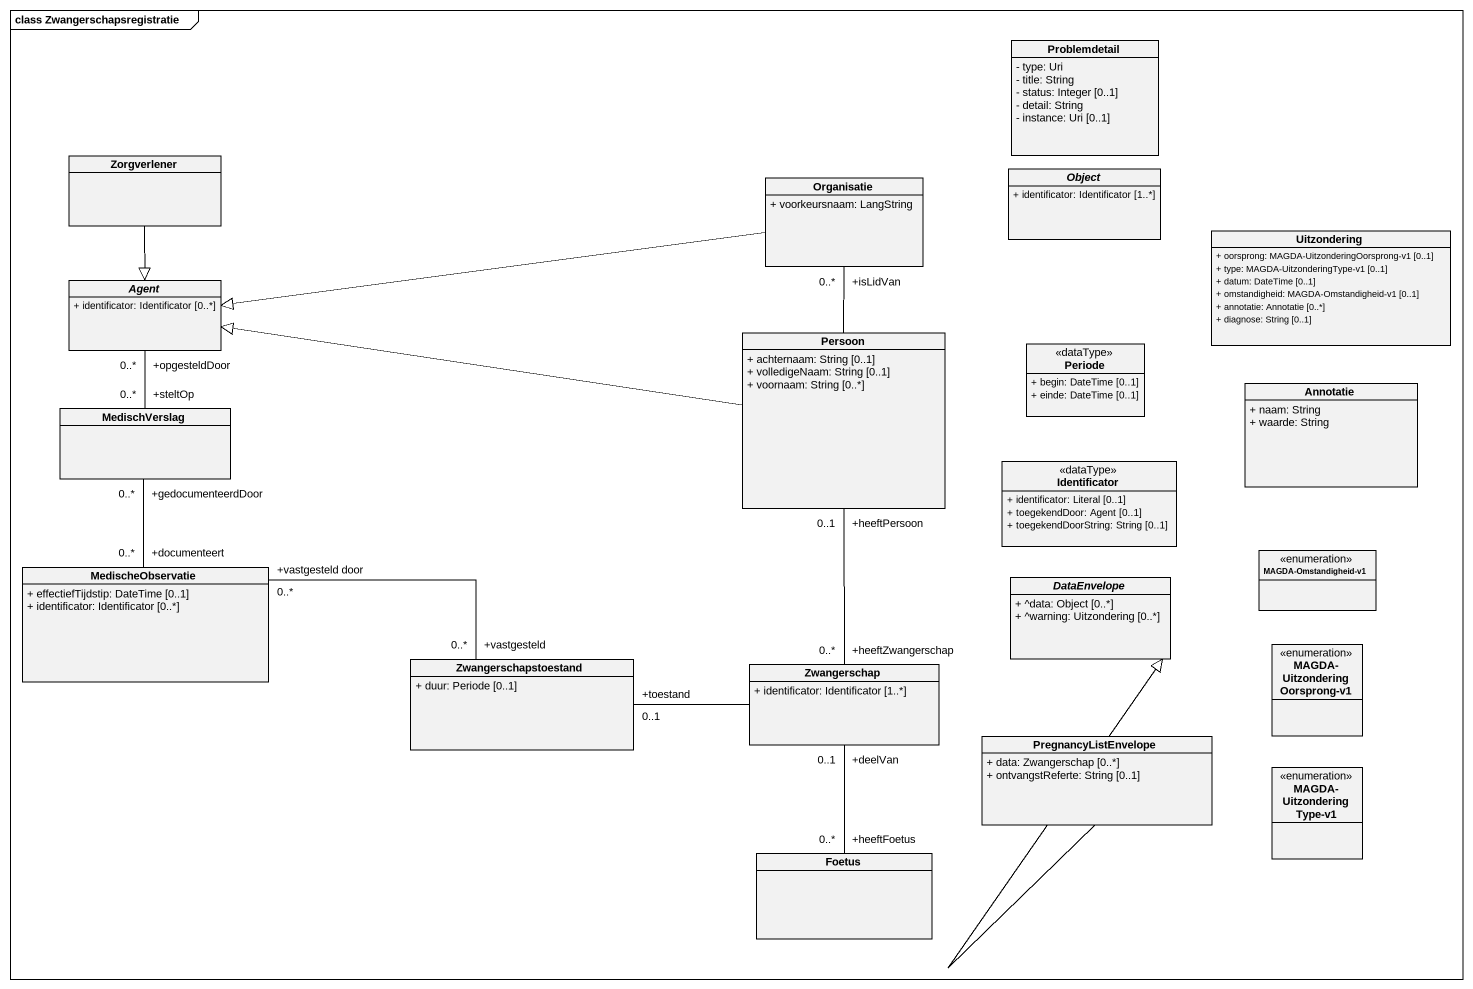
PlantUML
@startuml
mainframe class Zwangerschapsregistratie
hide circle
hide empty members
skinparam classAttributeIconSize 0
class Problemdetail {
  - type: Uri
  - title: String
  - status: Integer [0..1]
  - detail: String
  - instance: Uri [0..1]
}
class Zorgverlener
abstract class "Object" as Object_ {
  + identificator: Identificator [1..*]
}
class Organisatie {
  + voorkeursnaam: LangString
}
class Uitzondering {
  + oorsprong: MAGDA-UitzonderingOorsprong-v1 [0..1]
  + type: MAGDA-UitzonderingType-v1 [0..1]
  + datum: DateTime [0..1]
  + omstandigheid: MAGDA-Omstandigheid-v1 [0..1]
  + annotatie: Annotatie [0..*]
  + diagnose: String [0..1]
}
abstract class "Agent" as Agent_ {
  + identificator: Identificator [0..*]
}
class Persoon {
  + achternaam: String [0..1]
  + volledigeNaam: String [0..1]
  + voornaam: String [0..*]
}
class Periode <<dataType>> {
  + begin: DateTime [0..1]
  + einde: DateTime [0..1]
}
class Annotatie {
  + naam: String
  + waarde: String
}
class MedischVerslag
class Identificator <<dataType>> {
  + identificator: Literal [0..1]
  + toegekendDoor: Agent [0..1]
  + toegekendDoorString: String [0..1]
}
class MedischeObservatie {
  + effectiefTijdstip: DateTime [0..1]
  + identificator: Identificator [0..*]
}
abstract class DataEnvelope {
  + ^data: Object [0..*]
  + ^warning: Uitzondering [0..*]
}
enum "MAGDA-Omstandigheid-v1" as MAGDA_Omstandigheid_v1
class Zwangerschapstoestand {
  + duur: Periode [0..1]
}
class Zwangerschap {
  + identificator: Identificator [1..*]
}
enum "MAGDA-UitzonderingOorsprong-v1" as MAGDA_UitzonderingOorsprong
class PregnancyListEnvelope {
  + data: Zwangerschap [0..*]
  + ontvangstReferte: String [0..1]
}
enum "MAGDA-UitzonderingType-v1" as MAGDA_UitzonderingType_v1
class Foetus
Zorgverlener --|> Agent_
Organisatie -left-|> Agent_
Persoon -up- "+isLidVan\n0..*" Organisatie
Persoon -left-|> Agent_
Persoon "+heeftPersoon\n0..1" -- "+heeftZwangerschap\n0..*" Zwangerschap
MedischVerslag "+steltOp\n0..*" -up- "+opgesteldDoor\n0..*" Agent_
MedischeObservatie "+documenteert\n0..*" -up- "+gedocumenteerdDoor\n0..*" MedischVerslag
Zwangerschapstoestand "+vastgesteld\n0..*" -left- "+vastgesteld door\n0..*" MedischeObservatie
Zwangerschap -left- "+toestand\n0..1" Zwangerschapstoestand
Zwangerschap "+deelVan\n0..1" -- "+heeftFoetus\n0..*" Foetus
PregnancyListEnvelope -up-|> DataEnvelope
@enduml
